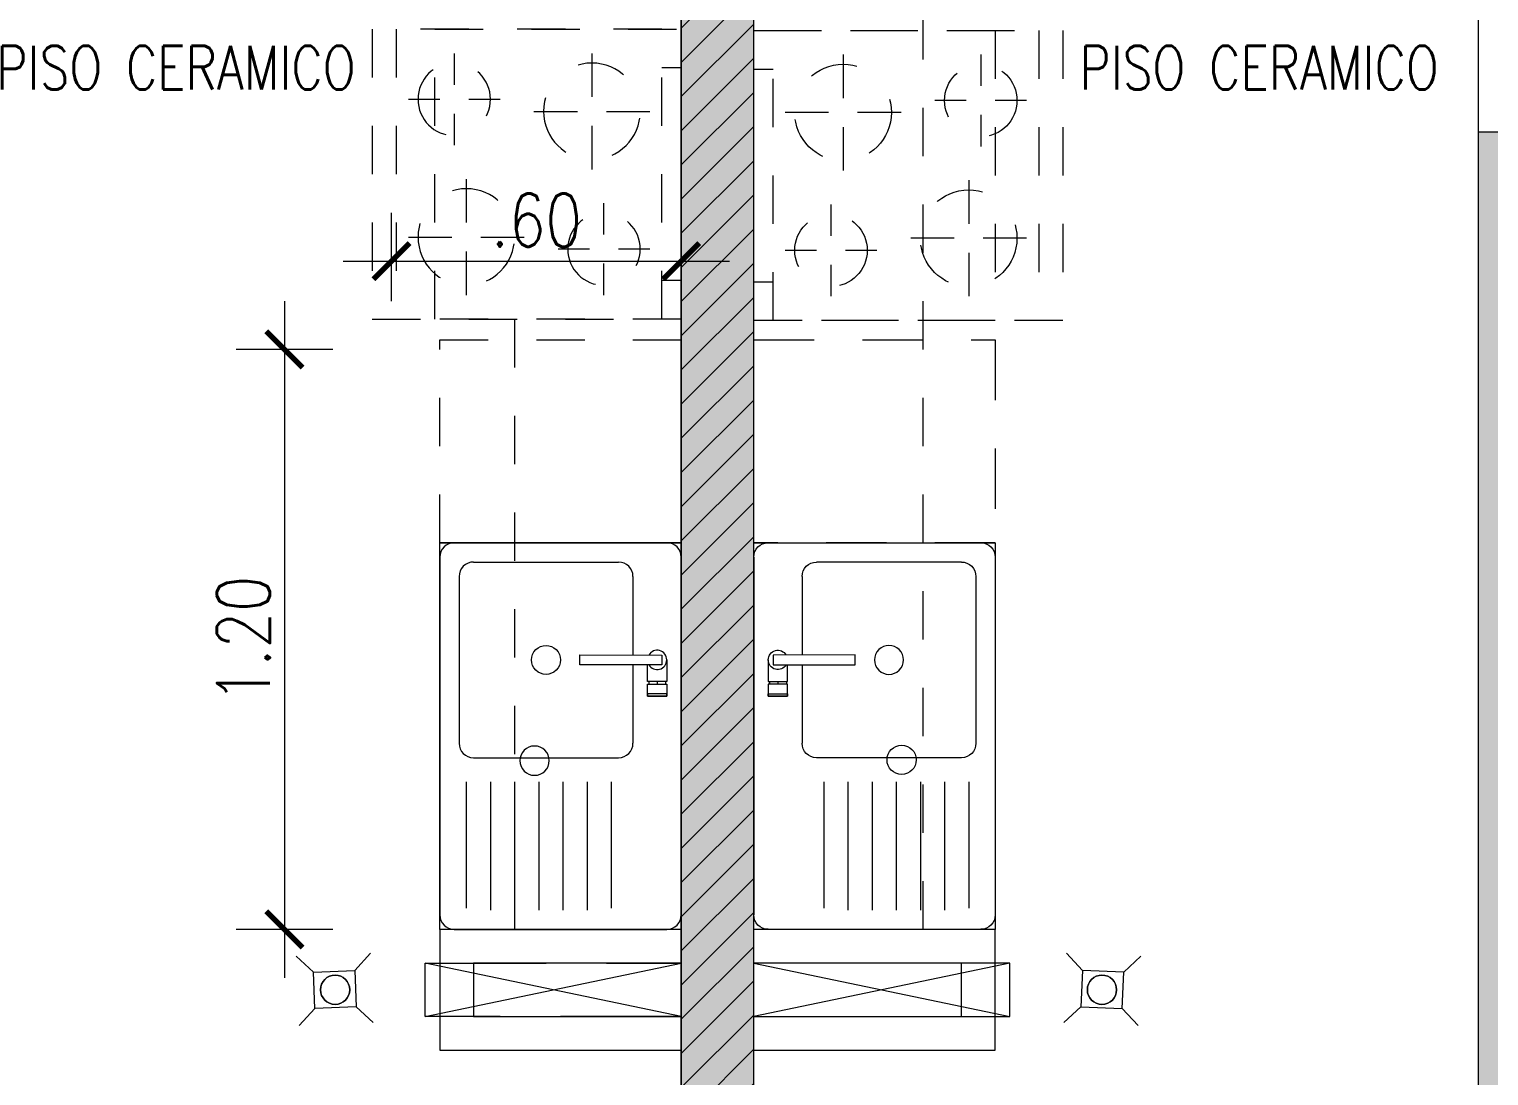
# Model space of a CAD drawing. Header units: millimetres. Extents: x 3738 to 3833, y 1327 to 1657.
# Drawn here: x 3806.672 to 3809.694, y 1433.285 to 1435.45 of the extents above; entities that cross this region are included whole.
import ezdxf

# ---------------------------------------------------------------- set-up
doc = ezdxf.new("R2010")
doc.units = ezdxf.units.MM
doc.set_wipeout_variables(frame=1)
doc.linetypes.add('HIDDEN2', pattern=[0.1875, 0.125, -0.0625])
doc.linetypes.add('X-REF_DP_Arquitectura$0$HIDDEN', pattern=[0.375, 0.25, -0.125])
doc.layers.get('0').update_dxf_attribs({"color": 251, "lineweight": 9})
doc.layers.get('DEFPOINTS').update_dxf_attribs({"color": 251, "lineweight": 9})
for name, color, linetype, lineweight in [('01', 251, 'Continuous', 13), ('A-07', 251, 'Continuous', 13), ('A-COCINAS-LAV', 251, 'Continuous', 13), ('A-MURO ALTO', 251, 'Continuous', 13), ('A-MURO BAJO', 251, 'Continuous', 13), ('A-MUROS', 251, 'Continuous', 13), ('A-PROYECCIONES', 251, 'HIDDEN2', 13), ('A-PROYECCIONES INT.', 251, 'HIDDEN2', 13), ('A-TEXTO-ACABADO PISO', 251, 'Continuous', 13), ('A_20_Estructuras', 251, 'Continuous', 13), ('A_30_DispositivosSanit', 251, 'Continuous', 13), ('A_30_Equipamiento', 251, 'Continuous', 13), ('A_50_CotasExter', 251, 'Continuous', 13), ('A_50_TextoAmbiente', 251, 'Continuous', 13), ('A_50_Vigas', 251, 'X-REF_DP_Arquitectura$0$HIDDEN', 13), ('A_60_HatchEstructuras', 251, 'Continuous', 13), ('DLP_MURO ALTO', 251, 'Continuous', 13), ('MURO CF 120', 251, 'Continuous', 13), ('MURO CF 60', 251, 'Continuous', 13)]:
    doc.layers.add(name, color=color, linetype=linetype, lineweight=lineweight)
doc.styles.add('ROMANS', font='romans.shx', dxfattribs={"width": 0.8})
doc.styles.add('TXT_COTAS', font='romans.shx', dxfattribs={"width": 0.8})
doc.dimstyles.new('DLP-COTA 75', dxfattribs={"dimtxt": 0.11, "dimasz": 0.075, "dimexe": 0.1, "dimexo": 0.1, "dimgap": 0.03, "dimtad": 2, "dimzin": 4, "dimdsep": 46, "dimtxsty": 'TXT_COTAS', "dimblk": 'ARCHTICK', "dimcen": 0, "dimdle": 0.1, "dimclrd": 256, "dimclre": 256, "dimclrt": 2, "dimadec": 0, "dimazin": 0, "dimtfac": 1, "dimtix": 1, "dimtofl": 0, "dimtmove": 2, "dimatfit": 3, "dimfxl": 0.1, "dimfxlon": 1, "dimtolj": 1, "dimtzin": 0, "dimlwd": 9, "dimlwe": 9, "dimarcsym": 0})

# ---------------------------------------------------------------- blocks, each defined once
blk = doc.blocks.new('EF-TP')
at = {"layer": 'A_60_HatchEstructuras'}
h = blk.add_hatch(color=256, dxfattribs=at)
h.dxf.hatch_style = 1
h.paths.add_polyline_path([(40, -7.9), (39.85, -7.9), (39.85, -8.4), (38.35, -8.4), (38.35, -7.525), (36.55, -7.525), (36.55, -8.475), (36.7, -8.475), (36.7, -7.725), (38.2, -7.725), (38.2, -13.79), (38.35, -13.79), (38.35, -8.6), (40, -8.6)])
h.paths.add_polyline_path([(36.7, -10.625), (36.55, -10.625), (36.55, -13.85), (36.85, -13.85), (36.85, -13.7), (36.7, -13.7)])
h.paths.add_polyline_path([(40, -10.35), (39.85, -10.35), (39.85, -13.7), (39.7, -13.7), (39.7, -13.85), (40, -13.85)])
at = {"elevation": 0}
for points in [[(37.67, -12.18), (38.2, -12.07)], [(38.2, -12.18), (37.67, -12.07)], [(38.35, -12.07), (38.88, -12.18)], [(38.88, -12.07), (38.35, -12.18)]]:
    blk.add_lwpolyline(points, dxfattribs=at)
at = {"layer": 'A_20_Estructuras'}
for points in [[(40, -7.9), (39.85, -7.9), (39.85, -8.4), (38.35, -8.4), (38.35, -7.525), (36.55, -7.525), (36.55, -8.475), (36.7, -8.475), (36.7, -7.725), (38.2, -7.725), (38.2, -13.79), (38.35, -13.79), (38.35, -8.6), (40, -8.6)], [(40, -10.35), (39.85, -10.35), (39.85, -13.7), (39.7, -13.7), (39.7, -13.85), (40, -13.85)]]:
    blk.add_lwpolyline(points, close=True, dxfattribs=at)
at = {"layer": 'A_50_Vigas', "elevation": 0}
for points in [[(38.2, -12.18), (37.67, -12.18), (37.67, -12.07), (38.2, -12.07)], [(38.35, -12.18), (38.88, -12.18), (38.88, -12.07), (38.35, -12.07)]]:
    blk.add_lwpolyline(points, dxfattribs=at)
blk = doc.blocks.new('TEXTO AMBIENTES PT')
at = {"layer": 'A-TEXTO-ACABADO PISO', "char_height": 0.09, "attachment_point": 2, "rotation": 360, "style": 'ROMANS'}
for insert in [(37.1538, -10.1722), (39.3962, -10.1722)]:
    blk.add_mtext_dynamic_manual_height_columns('PISO CERAMICO', width=1.20225, gutter_width=12.5, heights=[0], dxfattribs=dict(at, insert=insert))
blk = doc.blocks.new('_ArchTick')
at = {"color": 0, "linetype": 'ByBlock', "const_width": 0.15}
blk.add_lwpolyline([(-0.5, -0.5), (0.5, 0.5)], dxfattribs=at)
blk = doc.blocks.new('*D460')
at = {"layer": 'A_50_CotasExter', "lineweight": 9, "transparency": 16777216}
for p, q in [((3807.4221, 1434.8879), (3807.4221, 1435.0704)), ((3808.0221, 1434.8879), (3808.0221, 1435.0704)), ((3807.3221, 1434.9704), (3808.1221, 1434.9704))]:
    blk.add_line(p, q, dxfattribs=at)
at = {"layer": 'DEFPOINTS', "color": 0, "transparency": 16777216}
for p in [(3808.0221, 1434.9704), (3807.4221, 1434.7879), (3808.0221, 1434.7879)]:
    blk.add_point(p, dxfattribs=at)
at = {"layer": 'A_50_CotasExter', "lineweight": 9, "transparency": 16777216, "xscale": 0.075, "yscale": 0.075, "zscale": 0.075, "rotation": 180}
blk.add_blockref('_ArchTick', (3807.4221, 1434.9704), dxfattribs=at)
at = {"layer": 'A_50_CotasExter', "lineweight": 9, "transparency": 16777216, "xscale": 0.075, "yscale": 0.075, "zscale": 0.075}
blk.add_blockref('_ArchTick', (3808.0221, 1434.9704), dxfattribs=at)
at = {"layer": 'A_50_CotasExter', "color": 2, "transparency": 16777216, "insert": (3807.7221, 1435.0554), "char_height": 0.11, "attachment_point": 5, "style": 'TXT_COTAS'}
blk.add_mtext('\\A1;.60', dxfattribs=at)
blk = doc.blocks.new('*D461')
at = {"layer": 'A_50_CotasExter', "lineweight": 9, "transparency": 16777216}
for p, q in [((3807.2006, 1434.8879), (3807.2006, 1433.4879)), ((3807.3006, 1434.7879), (3807.1006, 1434.7879)), ((3807.3006, 1433.5879), (3807.1006, 1433.5879))]:
    blk.add_line(p, q, dxfattribs=at)
at = {"layer": 'DEFPOINTS', "color": 0, "transparency": 16777216}
for p in [(3807.4221, 1434.7879), (3807.2006, 1433.5879), (3807.4221, 1433.5879)]:
    blk.add_point(p, dxfattribs=at)
at = {"layer": 'A_50_CotasExter', "lineweight": 9, "transparency": 16777216, "xscale": 0.075, "yscale": 0.075, "zscale": 0.075}
for p, rotation in [((3807.2006, 1434.7879), 90), ((3807.2006, 1433.5879), 270)]:
    blk.add_blockref('_ArchTick', p, dxfattribs=dict(at, rotation=rotation))
at = {"layer": 'A_50_CotasExter', "color": 2, "transparency": 16777216, "insert": (3807.1156, 1434.1879), "char_height": 0.11, "attachment_point": 5, "rotation": 90, "style": 'TXT_COTAS'}
blk.add_mtext('\\A1;1.20', dxfattribs=at)
blk = doc.blocks.new('0-sumidero')
for p, q in [((-0.0421, 0.0382), (-0.0763, 0.0724)), ((0.0435, 0.0382), (0.0777, 0.0724)), ((0.0435, 0.0382), (-0.0421, 0.0382)), ((-0.0421, 0.0382), (-0.0421, -0.0369)), ((0.0435, -0.0369), (0.0435, 0.0382)), ((-0.0421, -0.0369), (-0.0763, -0.0711)), ((-0.0421, -0.0369), (0.0435, -0.0369)), ((0.0435, -0.0369), (0.0777, -0.0711))]:
    blk.add_line(p, q)
blk.add_circle((0, 0), 0.0303)
blk = doc.blocks.new('sum')
at = {"layer": 'A_30_DispositivosSanit', "rotation": 45.00000007321594}
blk.add_blockref('0-sumidero', (0, 0), dxfattribs=at)
blk = doc.blocks.new('trampa')
at = {"layer": 'A_30_DispositivosSanit'}
blk.add_circle((0.0015, 0.0015), 0.0303, dxfattribs=at)
blk = doc.blocks.new('is-des-tf_28.02.2025')
at = {"layer": 'A_30_DispositivosSanit', "lineweight": 25, "rotation": 332.4368108205846}
blk.add_blockref('trampa', (-4.0458, -51.1999, 0), dxfattribs=at)
at = {"layer": 'A_30_DispositivosSanit', "lineweight": 25, "xscale": -1, "rotation": 28.20874024602502}
blk.add_blockref('trampa', (-4.8017, -51.2016, 0), dxfattribs=at)
at = {"layer": 'A_30_DispositivosSanit'}
for name, p, xscale, rotation in [('sum', (-5.2166, -51.675), -0.9999999999999998, 47.28054675822261), ('trampa', (-3.629, -51.6772), -1, 314.9999999999998)]:
    blk.add_blockref(name, p, dxfattribs=dict(at, xscale=xscale, rotation=rotation))
for name, p, rotation in [('sum', (-3.629, -51.675), 312.7190349507721), ('trampa', (-5.2166, -51.6772), 44.99958170899482)]:
    blk.add_blockref(name, p, dxfattribs=dict(at, rotation=rotation))
blk = doc.blocks.new('TORRE F HATCH CORTAFUEGO')
at = {"layer": 'MURO CF 60'}
h = blk.add_hatch(dxfattribs=at)
h.set_pattern_fill('_USER', color=256, scale=0.05, angle=45, pattern_type=0)
h.set_pattern_definition([(45, (-21.67, -43.67528), (-0.03535534, 0.03535534), [])])
h.paths.add_polyline_path([(-9.15, -49.94), (-9, -49.94), (-9, -43.675), (-9.15, -43.675)])
blk = doc.blocks.new('*U260')
blk.add_wipeout([(0, 0), (0, -0.0202), (0.17, -0.0202), (0.17, 0)])
blk.add_lwpolyline([(0, 0), (0.17, 0), (0.17, -0.0202), (0, -0.0202)], close=True)
blk = doc.blocks.new('LAV-COC_01')
for p, q in [((0.4, 0.8121, 0), (-0.04, 0.8121, 0)), ((-0.07, 0.0421, 0), (-0.07, 0.7821, 0)), ((0.43, 0.0421, 0), (0.43, 0.7821, 0)), ((0.36, 0.4571, 0), (0.06, 0.4571, 0)), ((0.03, 0.0821, 0), (0.03, 0.4271, 0)), ((0.39, 0.0821, 0), (0.39, 0.4271, 0)), ((0.36, 0.0521, 0), (0.06, 0.0521, 0)), ((-0.04, 0.0121, 0), (0.4, 0.0121, 0))]:
    blk.add_line(p, q)
at = {"color": 7, "extrusion": (-8.98137e-08, -2.25601e-18, 1)}
for p, q in [((0.075, 0.507, 0), (0.075, 0.768, 0)), ((0.125, 0.5071, 0), (0.125, 0.7721, 0)), ((0.175, 0.5071, 0), (0.175, 0.7721, 0))]:
    blk.add_line(p, q, dxfattribs=at)
at = {"color": 7}
for p, q in [((0.225, 0.5071, 0), (0.225, 0.7721, 0)), ((0.275, 0.5071, 0), (0.275, 0.7721, 0)), ((0.325, 0.5071, 0), (0.325, 0.7721, 0)), ((0.375, 0.507, 0), (0.375, 0.768, 0))]:
    blk.add_line(p, q, dxfattribs=at)
at = {"extrusion": (-4.49068e-08, 3.60285e-08, 1), "elevation": 0}
for points in [[(0, 0.3296), (0, 0.3046), (-0.04, 0.3046), (-0.04, 0.3296)], [(0, 0.3296), (-0.04, 0.3296), (-0.04, 0.3246), (0, 0.3246)]]:
    blk.add_lwpolyline(points, close=True, dxfattribs=at)
blk.add_lwpolyline([(-0.04, 0.2546), (-0.04, 0.2996), (0, 0.2996), (0, 0.2646)], dxfattribs=at)
at = {"extrusion": (-4.49068e-08, 3.60285e-08, 1)}
blk.add_arc((-0.02, 0.2546, 0), 0.02, 29.9997, 329.9997, dxfattribs=at)
for centre, start_param, end_param in [((-0.04, 0.7821, 0), -0.785398, 0.785398), ((0.4, 0.7821, 0), -2.356194, -0.785398), ((0.06, 0.4271, 0), -0.785398, 0.785398), ((0.36, 0.4271, 0), -2.356194, -0.785398), ((0.06, 0.0821, 0), 0.785398, 2.356194), ((0.36, 0.0821, 0), 2.356194, 3.926991), ((-0.04, 0.0421, 0), 0.785398, 2.356194), ((0.4, 0.0421, 0), 2.356194, 3.926991)]:
    blk.add_ellipse(centre, major_axis=(-0.0212, 0.0212), ratio=1, start_param=start_param, end_param=end_param)
blk.add_ellipse((0.21, 0.2546, 0), major_axis=(-0.0212, 0.0212), ratio=1)
at = {"layer": '01', "extrusion": (-4.49068e-08, 3.60285e-08, 1), "elevation": 0}
for points in [[(-0.0375, 0.2996), (-0.0375, 0.3046)], [(-0.02, 0.2996), (-0.02, 0.3046)], [(-0.0025, 0.2996), (-0.0025, 0.3046)]]:
    blk.add_lwpolyline(points, dxfattribs=at)
at = {"extrusion": (-4.49068e-08, 3.60285e-08, 1), "rotation": 359.9380941588614}
blk.add_blockref('*U260', (-0.03, 0.2648, 0), dxfattribs=at)
blk = doc.blocks.new('A$C33FC7C8B')
at = {"ltscale": 0.5}
for p, q in [((0.08, 0.64, -0.0001), (0.52, 0.64, 0.0001)), ((0.08, 0.64, -0.0001), (0.08, 0.6, -0.0001)), ((0.52, 0.64, 0.0001), (0.52, 0.6, 0.0001)), ((0, 0, -0.0001), (0, 0.6, -0.0001)), ((0, 0.6, -0.0001), (0.6, 0.6, 0.0001)), ((0.145, 0.575, -0.0001), (0.145, 0.51, -0.0001)), ((0.43, 0.485, 0.0001), (0.43, 0.575, 0.0001)), ((0.6, 0.6, 0.0001), (0.6, 0, 0.0001)), ((0.05, 0.48, -0.0001), (0.115, 0.48, -0.0001)), ((0.175, 0.48, -0.0001), (0.24, 0.48, 0)), ((0.4, 0.455, 0), (0.31, 0.455, 0)), ((0.55, 0.455, 0.0001), (0.46, 0.455, 0.0001)), ((0.145, 0.45, -0.0001), (0.145, 0.385, -0.0001)), ((0.43, 0.335, 0.0001), (0.43, 0.425, 0.0001)), ((0.17, 0.225, -0.0001), (0.17, 0.315, -0.0001)), ((0.455, 0.2, 0.0001), (0.455, 0.265, 0.0001)), ((0.14, 0.195, -0.0001), (0.05, 0.195, -0.0001)), ((0.29, 0.195, 0), (0.2, 0.195, 0)), ((0.17, 0.075, -0.0001), (0.17, 0.165, -0.0001)), ((0.425, 0.17, 0.0001), (0.36, 0.17, 0)), ((0.55, 0.17, 0.0001), (0.485, 0.17, 0.0001)), ((0.455, 0.075, 0.0001), (0.455, 0.14, 0.0001)), ((0.6, 0.05, 0.0001), (0, 0.05, -0.0001)), ((0.6, 0, 0.0001), (0, 0, -0.0001))]:
    blk.add_line(p, q, dxfattribs=at)
for centre, radius in [((0.145, 0.48), 0.075), ((0.43, 0.455), 0.1), ((0.17, 0.195), 0.1), ((0.455, 0.17), 0.075)]:
    blk.add_circle(centre, radius, dxfattribs=at)
blk = doc.blocks.new('DPTO 65')
at = {"layer": 'A-MURO BAJO'}
blk.add_line((-8.85, 2.65), (-8.85, 3.5), dxfattribs=at)
at = {"layer": 'A-MUROS'}
for q in [(-8.85, 6.55), (-8.7, 3.5)]:
    blk.add_line((-8.85, 3.5), q, dxfattribs=at)
at = {"layer": 'A-PROYECCIONES', "ltscale": 0.5}
blk.add_lwpolyline([(-10.35, 3.89), (-10.35, 3.29), (-9.85, 3.29), (-9.85, 3.89)], close=True, dxfattribs=at)
at = {"layer": 'DLP_MURO ALTO'}
for p, q in [((-10.35, 5.4), (-9.85, 5.4)), ((-10.35, 5.33), (-9.92, 5.33)), ((-9.92, 5.33), (-9.92, 5.22)), ((-9.92, 5.22), (-10.35, 5.22))]:
    blk.add_line(p, q, dxfattribs=at)
at = {"layer": 'A-COCINAS-LAV', "extrusion": (4.49068e-08, -3.60285e-08, 1)}
blk.add_blockref('LAV-COC_01', (-10.28, 4.3379, 0), dxfattribs=at)
at = {"layer": 'A-PROYECCIONES', "ltscale": 0.5, "extrusion": (-4.40218e-06, 0.000440452, -1), "zscale": -0.9999999999999981, "rotation": 269.9999974828772}
blk.add_blockref('A$C33FC7C8B', (9.71, 3.89, 0.0016), dxfattribs=at)
at = {"layer": 'A-MURO BAJO'}
blk.add_lwpolyline([(-9.85, 5.15), (-10.35, 5.15), (-10.35, 4.35), (-9.85, 4.35)], close=True, dxfattribs=at)
at = {"layer": 'A-MUROS'}
blk.add_line((-10.35, 6.94), (-10.35, 1.75), dxfattribs=at)
at = {"layer": 'A-PROYECCIONES', "ltscale": 0.5}
blk.add_line((-10, 2.65), (-10, 5.15), dxfattribs=at)
at = {"layer": 'A-PROYECCIONES'}
blk.add_lwpolyline([(-9.85, 4.35), (-10.35, 4.35), (-10.35, 3.93), (-9.85, 3.93)], close=True, dxfattribs=at)
at = {"layer": 'DLP_MURO ALTO'}
for p, q in [((-9.85, 5.4), (-9.85, 5.15)), ((-9.85, 5.15), (-10.35, 5.15))]:
    blk.add_line(p, q, dxfattribs=at)
blk = doc.blocks.new('DPTO 75_1P')
at = {"layer": 'A-MURO ALTO'}
for p, q in [((-1.65, -4.545, 0), (-1.22, -4.545, 0)), ((-1.22, -4.545, 0), (-1.22, -4.655, 0)), ((-1.22, -4.655, 0), (-1.65, -4.655, 0)), ((-1.15, -4.725, 0), (-1.65, -4.725, 0))]:
    blk.add_line(p, q, dxfattribs=at)
at = {"layer": 'A-PROYECCIONES INT.', "ltscale": 0.5}
blk.add_line((-1.305, -3.2125, 0), (-1.305, -4.475, 0), dxfattribs=at)
at = {"layer": 'A-PROYECCIONES INT.', "ltscale": 0.5, "elevation": 0}
blk.add_lwpolyline([(-1.14, -3.2125), (-1.14, -2.6125), (-1.65, -2.6125), (-1.65, -3.2125)], close=True, dxfattribs=at)
at = {"layer": 'A-PROYECCIONES INT.', "ltscale": 0.5, "extrusion": (4.40218e-06, 0.000440452, 1), "rotation": 89.99999748287715}
blk.add_blockref('A$C33FC7C8B', (-1.01, -3.2125, -0.0013), dxfattribs=at)
at = {"layer": 'A_30_Equipamiento', "extrusion": (-4.49068e-08, -3.60285e-08, -1), "zscale": -1.000000000000007, "rotation": 180}
blk.add_blockref('LAV-COC_01', (1.58, -3.6629, 0), dxfattribs=at)
at = {"layer": 'A-MURO ALTO'}
for p, q in [((-1.65, -4.475, 0), (-1.15, -4.475, 0)), ((-1.15, -4.475, 0), (-1.15, -4.725, 0))]:
    blk.add_line(p, q, dxfattribs=at)
at = {"layer": 'A-MURO BAJO', "elevation": 0}
blk.add_lwpolyline([(-1.15, -3.675), (-1.65, -3.675), (-1.65, -4.475), (-1.15, -4.475)], close=True, dxfattribs=at)
at = {"layer": 'A-MUROS'}
blk.add_line((-1.65, -6.265, 0), (-1.65, -0.2, 0), dxfattribs=at)
at = {"layer": 'A-PROYECCIONES INT.', "ltscale": 0.5, "elevation": 0}
blk.add_lwpolyline([(-1.15, -3.675), (-1.15, -3.255), (-1.65, -3.255), (-1.65, -3.675)], close=True, dxfattribs=at)
blk = doc.blocks.new('TC_PT')
at = {"xscale": -1}
blk.add_blockref('DPTO 75_1P', (37.9, 3.525, 0), dxfattribs=at)
at = {"xscale": -1, "rotation": 180}
blk.add_blockref('DPTO 65', (50.05, 4.2), dxfattribs=at)

msp = doc.modelspace()

# ---------------------------------------------------------------- block references
msp.add_blockref('EF-TP', (3769.8221, 1445.5876))
at = {"layer": 'A-07'}
msp.add_blockref('is-des-tf_28.02.2025', (3812.5221, 1485.1379), dxfattribs=at)
at = {"layer": 'A_50_TextoAmbiente'}
msp.add_blockref('TEXTO AMBIENTES PT', (3769.8221, 1445.5879), dxfattribs=at)
at = {"layer": 'MURO CF 120', "color": 251}
msp.add_blockref('TORRE F HATCH CORTAFUEGO', (3817.1721, 1481.7379), dxfattribs=at)

# ---------------------------------------------------------------- dimensions: what is measured, and where the dimension line sits
at = {"layer": 'A_50_CotasExter'}
dim = msp.add_linear_dim(base=(3808.0221, 1434.9704), p1=(3807.4221, 1434.7879), p2=(3808.0221, 1434.7879), dimstyle='DLP-COTA 75', dxfattribs=at)
dim.commit()
dim.dimension.update_dxf_attribs({"geometry": '*D460', "text_midpoint": (3807.7221, 1435.0554)})
dim = msp.add_linear_dim(base=(3807.2006, 1433.5879), p1=(3807.4221, 1434.7879), p2=(3807.4221, 1433.5879), angle=90, dimstyle='DLP-COTA 75', dxfattribs=at)
dim.commit()
dim.dimension.update_dxf_attribs({"geometry": '*D461', "text_midpoint": (3807.1156, 1434.1879)})

# ---------------------------------------------------------------- next in the draw order: block references
msp.add_blockref('TC_PT', (3768.4721, 1434.5379))

doc.saveas('drawing.dxf')
